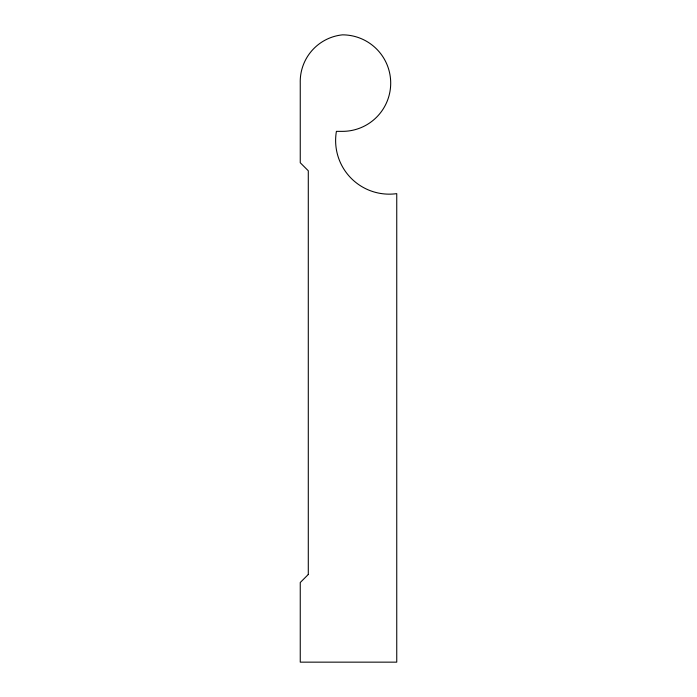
<?xml version="1.0" encoding="UTF-8"?>
<svg xmlns="http://www.w3.org/2000/svg" width="697" height="697" viewBox="0 0 697 697"><rect width="100%" height="100%" fill="white"/><g stroke="black" fill="none" stroke-linecap="round" stroke-linejoin="round"><path stroke-width="1.05" d="M308.292 574.476L300.25 582.518L300.25 662.15L396.75 662.15L396.75 193.635A53.643 53.643 0 0 1 336.407 131.358L342.454 131.358A48.25 48.25 0 0 0 390.703 83.1A48.25 48.25 0 0 0 342.454 34.85A47.056 47.056 0 0 0 300.25 83.1L300.25 162.732L308.292 170.782L308.292 574.476"/></g></svg>
